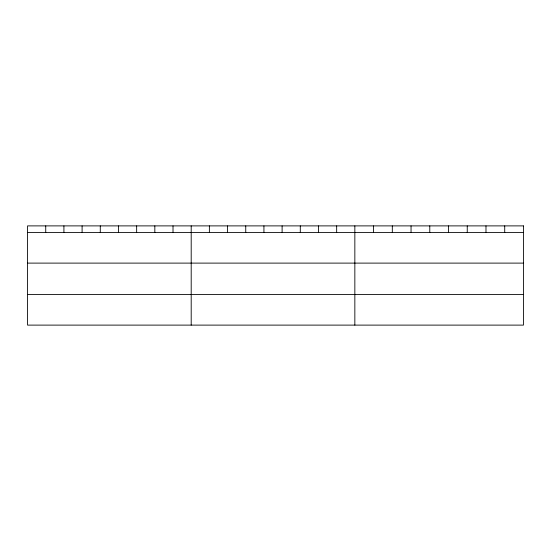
<?xml version="1.0" encoding="UTF-8"?>
<svg xmlns="http://www.w3.org/2000/svg" width="551" height="551" viewBox="0 0 551 551"><rect width="100%" height="100%" fill="white"/><g stroke="black" fill="none" stroke-linecap="round" stroke-linejoin="round"><path stroke-width="0.83" d="M27.55 232.57L523.45 232.57M27.55 263.109L523.45 263.109M27.55 294.571L523.45 294.571M504.716 225.889L504.716 232.57M485.982 225.889L485.982 232.57M467.248 225.889L467.248 232.57M448.514 225.889L448.514 232.57M429.78 225.889L429.78 232.57M411.046 225.889L411.046 232.57M392.312 225.889L392.312 232.57M373.578 225.889L373.578 232.57M354.844 225.889L354.844 325.111M336.661 225.889L336.661 232.57M318.478 225.889L318.478 232.57M300.295 225.889L300.295 232.57M282.112 225.889L282.112 232.57M263.929 225.889L263.929 232.57M245.746 225.889L245.746 232.57M227.563 225.889L227.563 232.57M209.38 225.889L209.38 232.57M191.197 225.889L191.197 325.111M173.014 225.889L173.014 232.57M154.831 225.889L154.831 232.57M136.648 225.889L136.648 232.57M118.465 225.889L118.465 232.57M100.282 225.889L100.282 232.57M82.099 225.889L82.099 232.57M63.916 225.889L63.916 232.57M45.733 225.889L45.733 232.57M523.45 225.889L27.55 225.889L27.55 325.111L523.45 325.111L523.45 225.889"/></g></svg>
